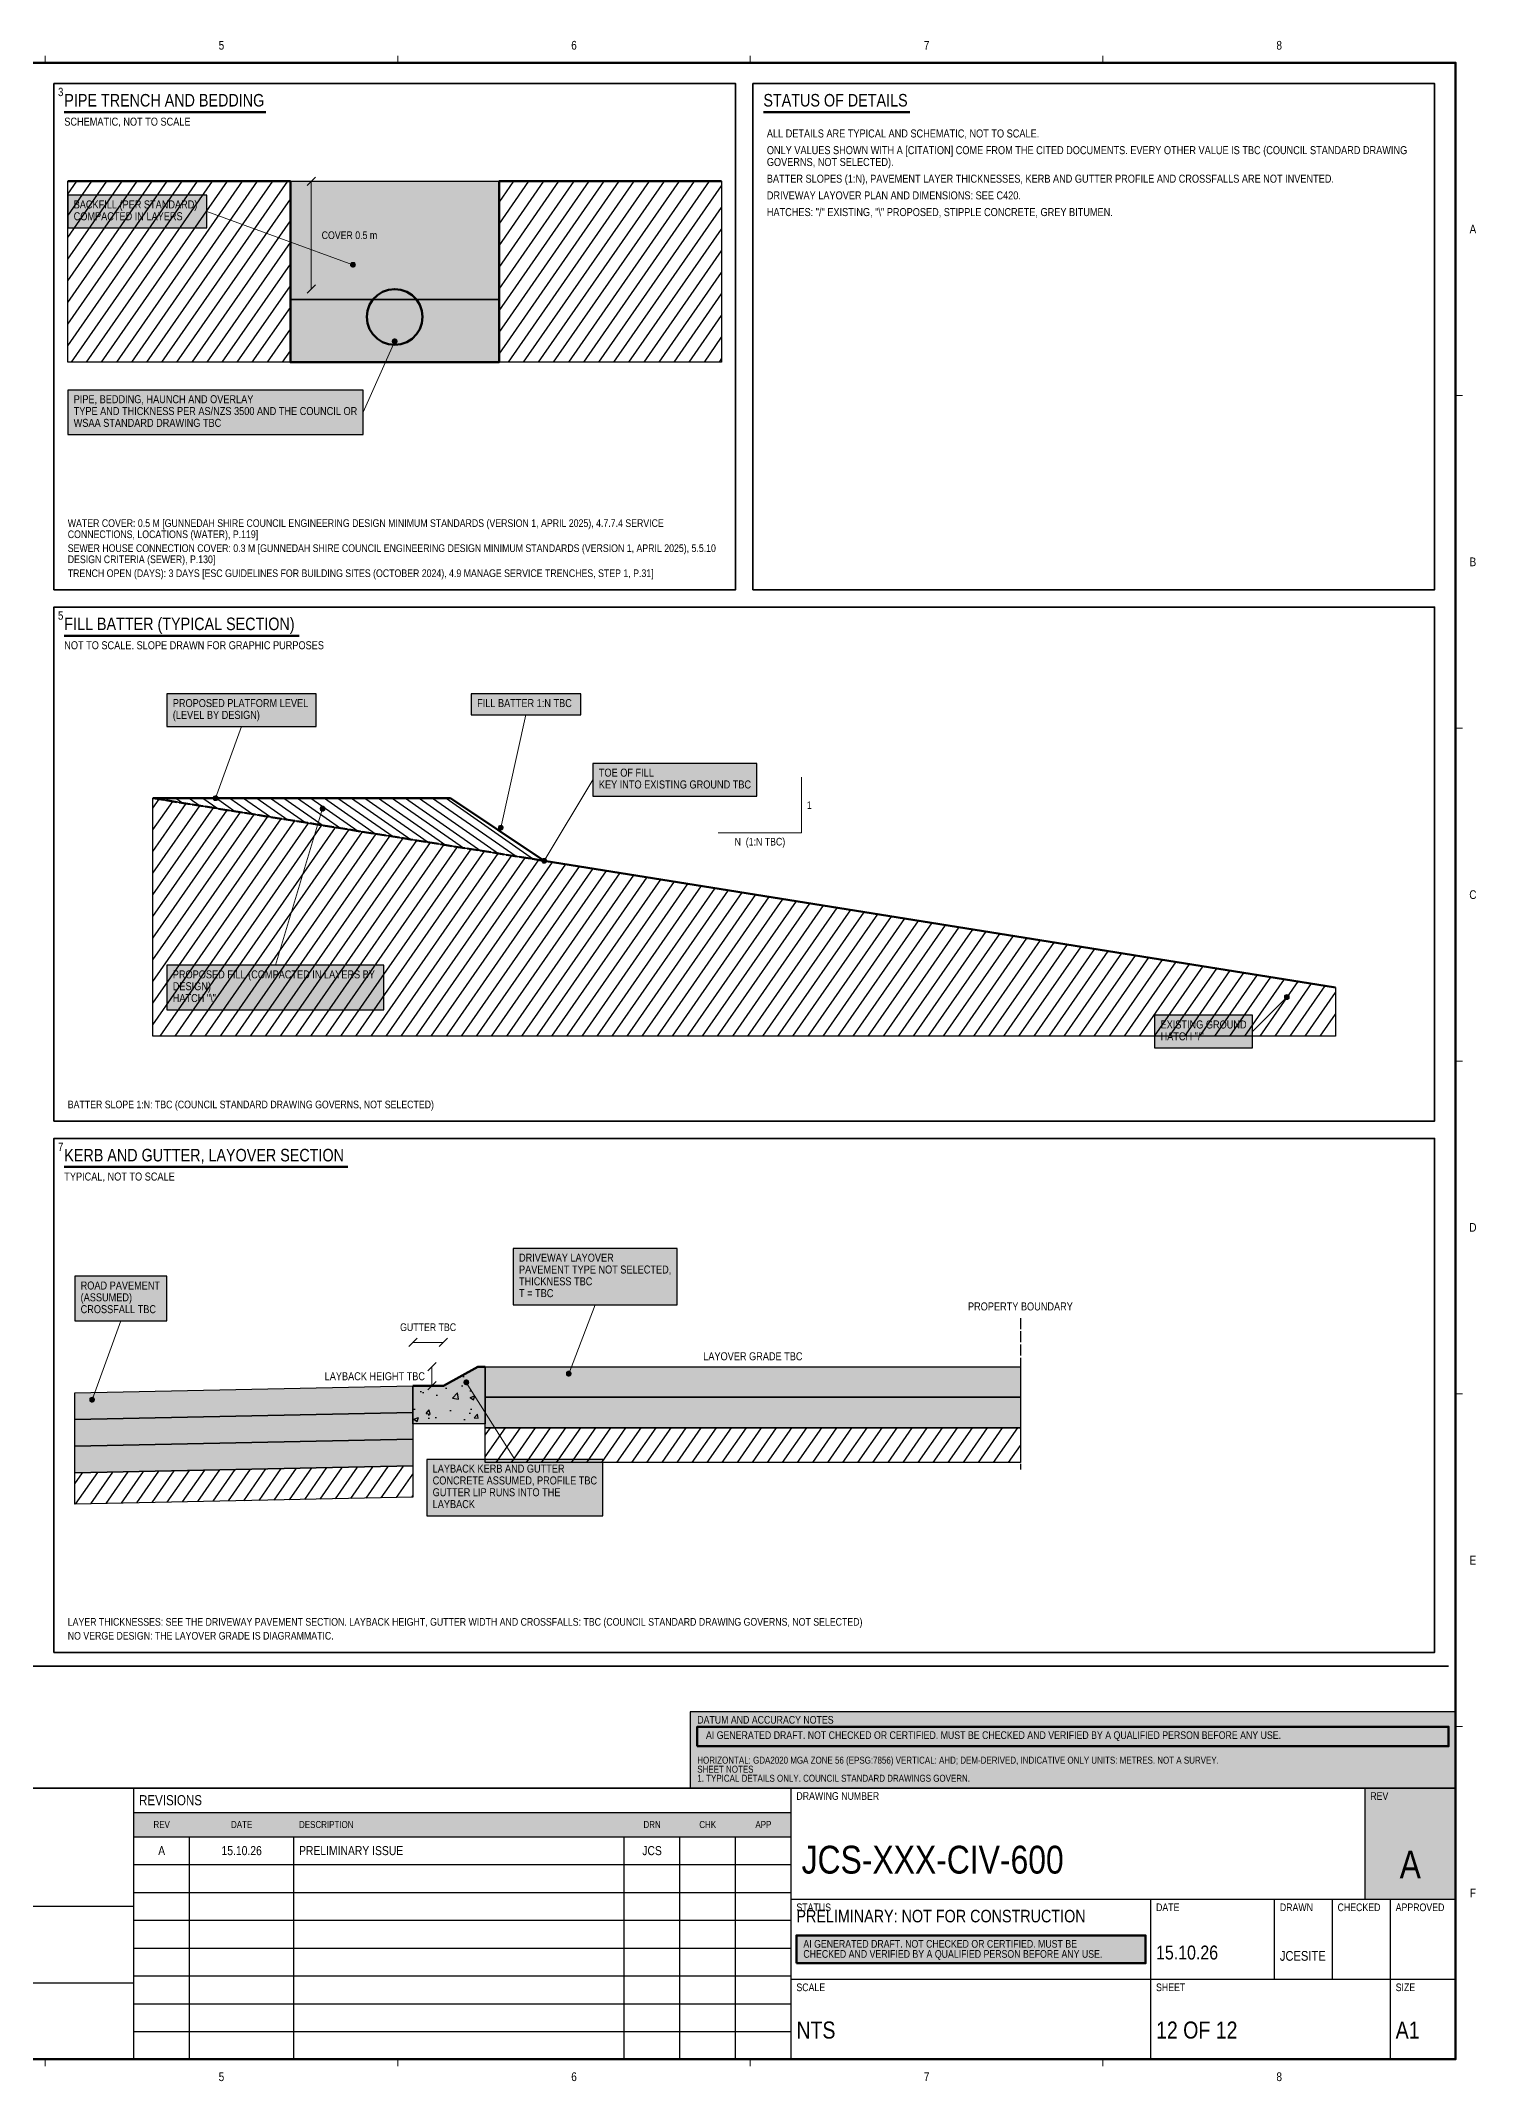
# Paper-space layout 'C600' of a CAD drawing. Header units: metres, sheet in millimetres. Extents: x 9 to 837, y 4 to 590.
# Drawn here: x 424 to 837, y 4 to 590 of the extents above; entities that cross this region are included whole.
import ezdxf
from ezdxf.enums import TextEntityAlignment as Align

# ---------------------------------------------------------------- set-up
doc = ezdxf.new("R2010")
doc.units = ezdxf.units.M
doc.header["$LTSCALE"] = 2.5
doc.linetypes.add('DASHED', pattern=[1.524, 1.27, -0.254])
for name, color, linetype, lineweight in [('JCS-ANNO-DETL-HATCH', 7, 'CONTINUOUS', 25), ('JCS-ANNO-DETL-LINE', 7, 'CONTINUOUS', 25), ('JCS-ANNO-DIMS-LINE', 7, 'CONTINUOUS', 18), ('JCS-ANNO-DIMS-TEXT', 7, 'CONTINUOUS', 18), ('JCS-ANNO-NOTE-HATCH', 7, 'CONTINUOUS', 18), ('JCS-ANNO-NOTE-LINE', 7, 'CONTINUOUS', 18), ('JCS-ANNO-NOTE-TEXT', 7, 'CONTINUOUS', 18), ('JCS-FRAM-AICK-HATCH', 1, 'CONTINUOUS', 35), ('JCS-FRAM-AICK-TEXT', 1, 'CONTINUOUS', 35), ('JCS-FRAM-GRID-LINE', 8, 'CONTINUOUS', 9), ('JCS-FRAM-GRID-TEXT', 8, 'CONTINUOUS', 9), ('JCS-FRAM-TABL-HATCH', 7, 'CONTINUOUS', 18), ('JCS-FRAM-TABL-TEXT', 7, 'CONTINUOUS', 18), ('JCS-FRAM-TTLB-HATCH', 7, 'CONTINUOUS', 25), ('JCS-FRAM-TTLB-LINE', 7, 'CONTINUOUS', 25), ('JCS-FRAM-TTLB-TEXT', 7, 'CONTINUOUS', 25), ('JCS-SITE-EART-LINE', 4, 'CONTINUOUS', 25)]:
    doc.layers.add(name, color=color, linetype=linetype, lineweight=lineweight)
doc.styles.add('ARIAL NARROW', font='arialn.ttf')

psp = doc.layouts.new('C600')

# ---------------------------------------------------------------- hatches: boundary and pattern name
at = {"layer": 'JCS-ANNO-DETL-HATCH', "true_color": 0x000000}
h = psp.add_hatch(dxfattribs=at)
h.set_pattern_fill('ANSI31', scale=1.12, angle=10.17)
h.paths.add_polyline_path([(432, 549.9), (496, 549.9), (496, 497.9), (432, 497.9)])
at = {"layer": 'JCS-ANNO-DETL-HATCH', "true_color": 0xf7f7f7}
for points in [[(496, 549.9), (556, 549.9), (556, 515.9), (496, 515.9)], [(552.05, 209.11), (705.9, 209.11), (705.9, 200.34), (552.05, 200.34)], [(552.05, 200.34), (705.9, 200.34), (705.9, 191.56), (552.05, 191.56)]]:
    psp.add_hatch(color=7, dxfattribs=at).paths.add_polyline_path(points)
at = {"layer": 'JCS-ANNO-DETL-HATCH', "true_color": 0x000000}
h = psp.add_hatch(dxfattribs=at)
h.set_pattern_fill('ANSI31', scale=1.12, angle=10.17)
h.paths.add_polyline_path([(556, 549.9), (620, 549.9), (620, 497.9), (556, 497.9)])
at = {"layer": 'JCS-ANNO-DETL-HATCH', "true_color": 0xffffff}
psp.add_hatch(color=7, dxfattribs=at).paths.add_polyline_path([(534, 510.9), (533.8, 512.68), (533.21, 514.37), (532.25, 515.89), (530.99, 517.15), (529.47, 518.11), (527.78, 518.7), (526, 518.9), (524.22, 518.7), (522.53, 518.11), (521.01, 517.15), (519.75, 515.89), (518.79, 514.37), (518.2, 512.68), (518, 510.9), (518.2, 509.12), (518.79, 507.43), (519.75, 505.91), (521.01, 504.65), (522.53, 503.69), (524.22, 503.1), (526, 502.9), (527.78, 503.1), (529.47, 503.69), (530.99, 504.65), (532.25, 505.91), (533.21, 507.43), (533.8, 509.12)])
at = {"layer": 'JCS-ANNO-DETL-HATCH', "true_color": 0xdedede}
for points in [[(496, 515.9), (556, 515.9), (556, 497.9), (496, 497.9)], [(434, 186.28), (531.22, 188.28), (531.22, 180.6), (434, 178.6)]]:
    psp.add_hatch(color=7, dxfattribs=at).paths.add_polyline_path(points)
at = {"layer": 'JCS-ANNO-DETL-HATCH', "true_color": 0x000000}
h = psp.add_hatch(dxfattribs=at)
h.set_pattern_fill('ANSI31', scale=1.12, angle=10.17)
h.paths.add_polyline_path([(456.5, 372.55), (569, 354.55), (796.5, 318.15), (796.5, 304.15), (456.5, 304.15)])
h = psp.add_hatch(dxfattribs=at)
h.set_pattern_fill('ANSI31', scale=0.698898, angle=-79.83)
h.paths.add_polyline_path([(456.5, 372.55), (542, 372.55), (569, 354.55)])
at = {"layer": 'JCS-ANNO-DETL-HATCH', "true_color": 0xe6e6e6}
psp.add_hatch(color=7, dxfattribs=at).paths.add_polyline_path([(531.22, 203.62), (539.99, 203.62), (549.86, 209.11), (552.05, 209.11), (552.05, 192.66), (531.22, 192.66)])
at = {"layer": 'JCS-ANNO-DETL-HATCH', "true_color": 0x000000}
h = psp.add_hatch(dxfattribs=at)
h.set_pattern_fill('AR-CONC', scale=0.0758597)
h.paths.add_polyline_path([(531.22, 203.62), (539.99, 203.62), (549.86, 209.11), (552.05, 209.11), (552.05, 192.66), (531.22, 192.66)])
at = {"layer": 'JCS-ANNO-DETL-HATCH', "true_color": 0xe1e1e1}
psp.add_hatch(color=7, dxfattribs=at).paths.add_polyline_path([(434, 201.62), (531.22, 203.62), (531.22, 195.95), (434, 193.95)])
at = {"layer": 'JCS-ANNO-DETL-HATCH', "true_color": 0xbdbdbd}
psp.add_hatch(color=7, dxfattribs=at).paths.add_polyline_path([(434, 193.95), (531.22, 195.95), (531.22, 188.28), (434, 186.28)])
at = {"layer": 'JCS-ANNO-DETL-HATCH', "true_color": 0x000000}
h = psp.add_hatch(dxfattribs=at)
h.set_pattern_fill('ANSI31', scale=1.12, angle=10.17)
h.paths.add_polyline_path([(552.05, 191.56), (705.9, 191.56), (705.9, 181.56), (552.05, 181.56)])
h = psp.add_hatch(dxfattribs=at)
h.set_pattern_fill('ANSI31', scale=1.12, angle=10.17)
h.paths.add_polyline_path([(434, 178.6), (531.22, 180.6), (531.22, 171.6), (434, 169.6)])
at = {"layer": 'JCS-ANNO-NOTE-HATCH', "true_color": 0xffffff}
for points in [[(432, 536.5), (471.97, 536.5), (471.97, 545.9), (432, 545.9)], [(432, 477.1), (516.92, 477.1), (516.92, 489.9), (432, 489.9)], [(460.5, 393.15), (503.41, 393.15), (503.41, 402.55), (460.5, 402.55)], [(548, 396.55), (579.49, 396.55), (579.49, 402.55), (548, 402.55)], [(583, 373.15), (630.16, 373.15), (630.16, 382.55), (583, 382.55)], [(460.5, 311.75), (522.87, 311.75), (522.87, 324.55), (460.5, 324.55)], [(744.5, 300.75), (772.63, 300.75), (772.63, 310.15), (744.5, 310.15)], [(560.05, 226.91), (607.21, 226.91), (607.21, 243.11), (560.05, 243.11)], [(434, 222.31), (460.52, 222.31), (460.52, 235.11), (434, 235.11)], [(535.22, 166.27), (585.89, 166.27), (585.89, 182.47), (535.22, 182.47)]]:
    psp.add_hatch(color=7, dxfattribs=at).paths.add_polyline_path(points)
at = {"layer": 'JCS-ANNO-NOTE-HATCH', "true_color": 0x000000}
for points in [[(514.7, 525.9), (514.68, 526.06), (514.63, 526.2), (514.55, 526.34), (514.44, 526.45), (514.3, 526.53), (514.16, 526.58), (514, 526.6), (513.84, 526.58), (513.7, 526.53), (513.56, 526.45), (513.45, 526.34), (513.37, 526.2), (513.32, 526.06), (513.3, 525.9), (513.32, 525.74), (513.37, 525.6), (513.45, 525.46), (513.56, 525.35), (513.7, 525.27), (513.84, 525.22), (514, 525.2), (514.16, 525.22), (514.3, 525.27), (514.44, 525.35), (514.55, 525.46), (514.63, 525.6), (514.68, 525.74)], [(526.7, 503.9), (526.68, 504.06), (526.63, 504.2), (526.55, 504.34), (526.44, 504.45), (526.3, 504.53), (526.16, 504.58), (526, 504.6), (525.84, 504.58), (525.7, 504.53), (525.56, 504.45), (525.45, 504.34), (525.37, 504.2), (525.32, 504.06), (525.3, 503.9), (525.32, 503.74), (525.37, 503.6), (525.45, 503.46), (525.56, 503.35), (525.7, 503.27), (525.84, 503.22), (526, 503.2), (526.16, 503.22), (526.3, 503.27), (526.44, 503.35), (526.55, 503.46), (526.63, 503.6), (526.68, 503.74)], [(475.2, 372.55), (475.18, 372.71), (475.13, 372.86), (475.05, 372.99), (474.94, 373.1), (474.8, 373.18), (474.66, 373.23), (474.5, 373.25), (474.34, 373.23), (474.2, 373.18), (474.06, 373.1), (473.95, 372.99), (473.87, 372.86), (473.82, 372.71), (473.8, 372.55), (473.82, 372.4), (473.87, 372.25), (473.95, 372.12), (474.06, 372.01), (474.2, 371.92), (474.34, 371.87), (474.5, 371.85), (474.66, 371.87), (474.8, 371.92), (474.94, 372.01), (475.05, 372.12), (475.13, 372.25), (475.18, 372.4)], [(505.95, 369.55), (505.93, 369.71), (505.88, 369.86), (505.8, 369.99), (505.69, 370.1), (505.55, 370.18), (505.41, 370.23), (505.25, 370.25), (505.09, 370.23), (504.95, 370.18), (504.81, 370.1), (504.7, 369.99), (504.62, 369.86), (504.57, 369.71), (504.55, 369.55), (504.57, 369.4), (504.62, 369.25), (504.7, 369.12), (504.81, 369.01), (504.95, 368.92), (505.09, 368.87), (505.25, 368.85), (505.41, 368.87), (505.55, 368.92), (505.69, 369.01), (505.8, 369.12), (505.88, 369.25), (505.93, 369.4)], [(557.2, 364.05), (557.18, 364.21), (557.13, 364.36), (557.05, 364.49), (556.94, 364.6), (556.8, 364.68), (556.66, 364.73), (556.5, 364.75), (556.34, 364.73), (556.2, 364.68), (556.06, 364.6), (555.95, 364.49), (555.87, 364.36), (555.82, 364.21), (555.8, 364.05), (555.82, 363.9), (555.87, 363.75), (555.95, 363.62), (556.06, 363.51), (556.2, 363.42), (556.34, 363.37), (556.5, 363.35), (556.66, 363.37), (556.8, 363.42), (556.94, 363.51), (557.05, 363.62), (557.13, 363.75), (557.18, 363.9)], [(569.7, 354.55), (569.68, 354.71), (569.63, 354.86), (569.55, 354.99), (569.44, 355.1), (569.3, 355.18), (569.16, 355.23), (569, 355.25), (568.84, 355.23), (568.7, 355.18), (568.56, 355.1), (568.45, 354.99), (568.37, 354.86), (568.32, 354.71), (568.3, 354.55), (568.32, 354.4), (568.37, 354.25), (568.45, 354.12), (568.56, 354.01), (568.7, 353.92), (568.84, 353.87), (569, 353.85), (569.16, 353.87), (569.3, 353.92), (569.44, 354.01), (569.55, 354.12), (569.63, 354.25), (569.68, 354.4)], [(783.2, 315.39), (783.18, 315.55), (783.13, 315.7), (783.05, 315.83), (782.94, 315.94), (782.8, 316.02), (782.66, 316.07), (782.5, 316.09), (782.34, 316.07), (782.2, 316.02), (782.06, 315.94), (781.95, 315.83), (781.87, 315.7), (781.82, 315.55), (781.8, 315.39), (781.82, 315.24), (781.87, 315.09), (781.95, 314.96), (782.06, 314.85), (782.2, 314.76), (782.34, 314.71), (782.5, 314.69), (782.66, 314.71), (782.8, 314.76), (782.94, 314.85), (783.05, 314.96), (783.13, 315.09), (783.18, 315.24)], [(547.27, 204.62), (547.25, 204.78), (547.2, 204.93), (547.12, 205.06), (547.01, 205.17), (546.87, 205.26), (546.72, 205.31), (546.57, 205.32), (546.41, 205.31), (546.27, 205.26), (546.13, 205.17), (546.02, 205.06), (545.94, 204.93), (545.89, 204.78), (545.87, 204.62), (545.89, 204.47), (545.94, 204.32), (546.02, 204.19), (546.13, 204.08), (546.27, 203.99), (546.41, 203.94), (546.57, 203.92), (546.72, 203.94), (546.87, 203.99), (547.01, 204.08), (547.12, 204.19), (547.2, 204.32), (547.25, 204.47)], [(576.75, 207.11), (576.73, 207.26), (576.68, 207.41), (576.6, 207.54), (576.49, 207.65), (576.35, 207.74), (576.21, 207.79), (576.05, 207.81), (575.89, 207.79), (575.75, 207.74), (575.61, 207.65), (575.5, 207.54), (575.42, 207.41), (575.37, 207.26), (575.35, 207.11), (575.37, 206.95), (575.42, 206.8), (575.5, 206.67), (575.61, 206.56), (575.75, 206.48), (575.89, 206.42), (576.05, 206.41), (576.21, 206.42), (576.35, 206.48), (576.49, 206.56), (576.6, 206.67), (576.68, 206.8), (576.73, 206.95)], [(439.7, 199.62), (439.68, 199.78), (439.63, 199.93), (439.55, 200.06), (439.44, 200.17), (439.3, 200.26), (439.16, 200.31), (439, 200.32), (438.84, 200.31), (438.7, 200.26), (438.56, 200.17), (438.45, 200.06), (438.37, 199.93), (438.32, 199.78), (438.3, 199.62), (438.32, 199.47), (438.37, 199.32), (438.45, 199.19), (438.56, 199.08), (438.7, 198.99), (438.84, 198.94), (439, 198.92), (439.16, 198.94), (439.3, 198.99), (439.44, 199.08), (439.55, 199.19), (439.63, 199.32), (439.68, 199.47)]]:
    psp.add_hatch(color=7, dxfattribs=at).paths.add_polyline_path(points)
at = {"layer": 'JCS-FRAM-AICK-HATCH', "true_color": 0xffffff}
for points in [[(613, 100), (829, 100), (829, 105.6), (613, 105.6)], [(641.5, 37.6), (741.9, 37.6), (741.9, 45.6), (641.5, 45.6)]]:
    psp.add_hatch(color=7, dxfattribs=at).paths.add_polyline_path(points)
at = {"layer": 'JCS-FRAM-TABL-HATCH', "true_color": 0x000000}
psp.add_hatch(color=7, dxfattribs=at).paths.add_polyline_path([(451, 74), (640, 74), (640, 81), (451, 81)])
at = {"layer": 'JCS-FRAM-TTLB-HATCH', "true_color": 0xffffff}
psp.add_hatch(color=7, dxfattribs=at).paths.add_polyline_path([(611, 88), (831, 88), (831, 109.9), (611, 109.9)])
at = {"layer": 'JCS-FRAM-TTLB-HATCH', "true_color": 0x000000}
psp.add_hatch(color=7, dxfattribs=at).paths.add_polyline_path([(805, 56), (831, 56), (831, 88), (805, 88)])

# ---------------------------------------------------------------- linework, layer by layer
at = {"layer": 'JCS-ANNO-DETL-HATCH', "lineweight": 25, "true_color": 0x000000}
for points in [[(432, 549.9), (496, 549.9), (496, 497.9), (432, 497.9)], [(496, 549.9), (556, 549.9), (556, 515.9), (496, 515.9)], [(556, 549.9), (620, 549.9), (620, 497.9), (556, 497.9)], [(496, 515.9), (556, 515.9), (556, 497.9), (496, 497.9)], [(456.5, 372.55), (569, 354.55), (796.5, 318.15), (796.5, 304.15), (456.5, 304.15)], [(456.5, 372.55), (542, 372.55), (569, 354.55)], [(552.05, 209.11), (705.9, 209.11), (705.9, 200.34), (552.05, 200.34)], [(434, 201.62), (531.22, 203.62), (531.22, 195.95), (434, 193.95)], [(552.05, 200.34), (705.9, 200.34), (705.9, 191.56), (552.05, 191.56)], [(434, 193.95), (531.22, 195.95), (531.22, 188.28), (434, 186.28)], [(434, 186.28), (531.22, 188.28), (531.22, 180.6), (434, 178.6)], [(552.05, 191.56), (705.9, 191.56), (705.9, 181.56), (552.05, 181.56)], [(434, 178.6), (531.22, 180.6), (531.22, 171.6), (434, 169.6)]]:
    psp.add_lwpolyline(points, close=True, dxfattribs=at)
at = {"layer": 'JCS-ANNO-DETL-HATCH', "lineweight": 50, "true_color": 0x000000}
psp.add_lwpolyline([(534, 510.9), (533.8, 512.68), (533.21, 514.37), (532.25, 515.89), (530.99, 517.15), (529.47, 518.11), (527.78, 518.7), (526, 518.9), (524.22, 518.7), (522.53, 518.11), (521.01, 517.15), (519.75, 515.89), (518.79, 514.37), (518.2, 512.68), (518, 510.9), (518.2, 509.12), (518.79, 507.43), (519.75, 505.91), (521.01, 504.65), (522.53, 503.69), (524.22, 503.1), (526, 502.9), (527.78, 503.1), (529.47, 503.69), (530.99, 504.65), (532.25, 505.91), (533.21, 507.43), (533.8, 509.12)], close=True, dxfattribs=at)
at = {"layer": 'JCS-ANNO-DETL-HATCH', "lineweight": 30, "true_color": 0x000000}
psp.add_lwpolyline([(531.22, 203.62), (539.99, 203.62), (549.86, 209.11), (552.05, 209.11), (552.05, 192.66), (531.22, 192.66)], close=True, dxfattribs=at)
at = {"layer": 'JCS-ANNO-DETL-LINE', "lineweight": 60, "true_color": 0x000000}
psp.add_lwpolyline([(432, 549.9), (496, 549.9), (496, 497.9), (556, 497.9), (556, 549.9), (620, 549.9)], dxfattribs=at)
at = {"layer": 'JCS-ANNO-DETL-LINE', "linetype": 'DASHED', "lineweight": 30, "true_color": 0x000000}
psp.add_lwpolyline([(705.9, 223.11), (705.9, 179.56)], dxfattribs=at)
at = {"layer": 'JCS-ANNO-DETL-LINE', "lineweight": 50, "true_color": 0x000000}
psp.add_lwpolyline([(531.22, 203.62), (539.99, 203.62), (549.86, 209.11), (552.05, 209.11)], dxfattribs=at)
at = {"layer": 'JCS-ANNO-DIMS-LINE', "lineweight": 30}
for points in [[(500.8, 548.7), (503.2, 551.1)], [(500.8, 517.7), (503.2, 520.1)], [(530.02, 214.91), (532.42, 217.31)], [(538.79, 214.91), (541.19, 217.31)], [(535.5, 207.91), (537.9, 210.31)], [(535.5, 202.42), (537.9, 204.82)]]:
    psp.add_lwpolyline(points, dxfattribs=at)
at = {"layer": 'JCS-ANNO-DIMS-LINE', "lineweight": 20}
for points in [[(502, 549.9), (502, 518.9)], [(619, 362.55), (643, 362.55), (643, 378.55)], [(531.22, 216.11), (539.99, 216.11)], [(536.7, 203.62), (536.7, 209.11)]]:
    psp.add_lwpolyline(points, dxfattribs=at)
at = {"layer": 'JCS-ANNO-NOTE-HATCH', "lineweight": 25, "true_color": 0x000000}
for points in [[(432, 536.5), (471.97, 536.5), (471.97, 545.9), (432, 545.9)], [(432, 477.1), (516.92, 477.1), (516.92, 489.9), (432, 489.9)], [(460.5, 393.15), (503.41, 393.15), (503.41, 402.55), (460.5, 402.55)], [(548, 396.55), (579.49, 396.55), (579.49, 402.55), (548, 402.55)], [(583, 373.15), (630.16, 373.15), (630.16, 382.55), (583, 382.55)], [(460.5, 311.75), (522.87, 311.75), (522.87, 324.55), (460.5, 324.55)], [(744.5, 300.75), (772.63, 300.75), (772.63, 310.15), (744.5, 310.15)], [(560.05, 226.91), (607.21, 226.91), (607.21, 243.11), (560.05, 243.11)], [(434, 222.31), (460.52, 222.31), (460.52, 235.11), (434, 235.11)], [(535.22, 166.27), (585.89, 166.27), (585.89, 182.47), (535.22, 182.47)]]:
    psp.add_lwpolyline(points, close=True, dxfattribs=at)
at = {"layer": 'JCS-ANNO-NOTE-HATCH', "lineweight": 20, "true_color": 0x000000}
for points in [[(514.7, 525.9), (514.68, 526.06), (514.63, 526.2), (514.55, 526.34), (514.44, 526.45), (514.3, 526.53), (514.16, 526.58), (514, 526.6), (513.84, 526.58), (513.7, 526.53), (513.56, 526.45), (513.45, 526.34), (513.37, 526.2), (513.32, 526.06), (513.3, 525.9), (513.32, 525.74), (513.37, 525.6), (513.45, 525.46), (513.56, 525.35), (513.7, 525.27), (513.84, 525.22), (514, 525.2), (514.16, 525.22), (514.3, 525.27), (514.44, 525.35), (514.55, 525.46), (514.63, 525.6), (514.68, 525.74)], [(526.7, 503.9), (526.68, 504.06), (526.63, 504.2), (526.55, 504.34), (526.44, 504.45), (526.3, 504.53), (526.16, 504.58), (526, 504.6), (525.84, 504.58), (525.7, 504.53), (525.56, 504.45), (525.45, 504.34), (525.37, 504.2), (525.32, 504.06), (525.3, 503.9), (525.32, 503.74), (525.37, 503.6), (525.45, 503.46), (525.56, 503.35), (525.7, 503.27), (525.84, 503.22), (526, 503.2), (526.16, 503.22), (526.3, 503.27), (526.44, 503.35), (526.55, 503.46), (526.63, 503.6), (526.68, 503.74)], [(475.2, 372.55), (475.18, 372.71), (475.13, 372.86), (475.05, 372.99), (474.94, 373.1), (474.8, 373.18), (474.66, 373.23), (474.5, 373.25), (474.34, 373.23), (474.2, 373.18), (474.06, 373.1), (473.95, 372.99), (473.87, 372.86), (473.82, 372.71), (473.8, 372.55), (473.82, 372.4), (473.87, 372.25), (473.95, 372.12), (474.06, 372.01), (474.2, 371.92), (474.34, 371.87), (474.5, 371.85), (474.66, 371.87), (474.8, 371.92), (474.94, 372.01), (475.05, 372.12), (475.13, 372.25), (475.18, 372.4)], [(505.95, 369.55), (505.93, 369.71), (505.88, 369.86), (505.8, 369.99), (505.69, 370.1), (505.55, 370.18), (505.41, 370.23), (505.25, 370.25), (505.09, 370.23), (504.95, 370.18), (504.81, 370.1), (504.7, 369.99), (504.62, 369.86), (504.57, 369.71), (504.55, 369.55), (504.57, 369.4), (504.62, 369.25), (504.7, 369.12), (504.81, 369.01), (504.95, 368.92), (505.09, 368.87), (505.25, 368.85), (505.41, 368.87), (505.55, 368.92), (505.69, 369.01), (505.8, 369.12), (505.88, 369.25), (505.93, 369.4)], [(557.2, 364.05), (557.18, 364.21), (557.13, 364.36), (557.05, 364.49), (556.94, 364.6), (556.8, 364.68), (556.66, 364.73), (556.5, 364.75), (556.34, 364.73), (556.2, 364.68), (556.06, 364.6), (555.95, 364.49), (555.87, 364.36), (555.82, 364.21), (555.8, 364.05), (555.82, 363.9), (555.87, 363.75), (555.95, 363.62), (556.06, 363.51), (556.2, 363.42), (556.34, 363.37), (556.5, 363.35), (556.66, 363.37), (556.8, 363.42), (556.94, 363.51), (557.05, 363.62), (557.13, 363.75), (557.18, 363.9)], [(569.7, 354.55), (569.68, 354.71), (569.63, 354.86), (569.55, 354.99), (569.44, 355.1), (569.3, 355.18), (569.16, 355.23), (569, 355.25), (568.84, 355.23), (568.7, 355.18), (568.56, 355.1), (568.45, 354.99), (568.37, 354.86), (568.32, 354.71), (568.3, 354.55), (568.32, 354.4), (568.37, 354.25), (568.45, 354.12), (568.56, 354.01), (568.7, 353.92), (568.84, 353.87), (569, 353.85), (569.16, 353.87), (569.3, 353.92), (569.44, 354.01), (569.55, 354.12), (569.63, 354.25), (569.68, 354.4)], [(783.2, 315.39), (783.18, 315.55), (783.13, 315.7), (783.05, 315.83), (782.94, 315.94), (782.8, 316.02), (782.66, 316.07), (782.5, 316.09), (782.34, 316.07), (782.2, 316.02), (782.06, 315.94), (781.95, 315.83), (781.87, 315.7), (781.82, 315.55), (781.8, 315.39), (781.82, 315.24), (781.87, 315.09), (781.95, 314.96), (782.06, 314.85), (782.2, 314.76), (782.34, 314.71), (782.5, 314.69), (782.66, 314.71), (782.8, 314.76), (782.94, 314.85), (783.05, 314.96), (783.13, 315.09), (783.18, 315.24)], [(547.27, 204.62), (547.25, 204.78), (547.2, 204.93), (547.12, 205.06), (547.01, 205.17), (546.87, 205.26), (546.72, 205.31), (546.57, 205.32), (546.41, 205.31), (546.27, 205.26), (546.13, 205.17), (546.02, 205.06), (545.94, 204.93), (545.89, 204.78), (545.87, 204.62), (545.89, 204.47), (545.94, 204.32), (546.02, 204.19), (546.13, 204.08), (546.27, 203.99), (546.41, 203.94), (546.57, 203.92), (546.72, 203.94), (546.87, 203.99), (547.01, 204.08), (547.12, 204.19), (547.2, 204.32), (547.25, 204.47)], [(576.75, 207.11), (576.73, 207.26), (576.68, 207.41), (576.6, 207.54), (576.49, 207.65), (576.35, 207.74), (576.21, 207.79), (576.05, 207.81), (575.89, 207.79), (575.75, 207.74), (575.61, 207.65), (575.5, 207.54), (575.42, 207.41), (575.37, 207.26), (575.35, 207.11), (575.37, 206.95), (575.42, 206.8), (575.5, 206.67), (575.61, 206.56), (575.75, 206.48), (575.89, 206.42), (576.05, 206.41), (576.21, 206.42), (576.35, 206.48), (576.49, 206.56), (576.6, 206.67), (576.68, 206.8), (576.73, 206.95)], [(439.7, 199.62), (439.68, 199.78), (439.63, 199.93), (439.55, 200.06), (439.44, 200.17), (439.3, 200.26), (439.16, 200.31), (439, 200.32), (438.84, 200.31), (438.7, 200.26), (438.56, 200.17), (438.45, 200.06), (438.37, 199.93), (438.32, 199.78), (438.3, 199.62), (438.32, 199.47), (438.37, 199.32), (438.45, 199.19), (438.56, 199.08), (438.7, 198.99), (438.84, 198.94), (439, 198.92), (439.16, 198.94), (439.3, 198.99), (439.44, 199.08), (439.55, 199.19), (439.63, 199.32), (439.68, 199.47)]]:
    psp.add_lwpolyline(points, close=True, dxfattribs=at)
at = {"layer": 'JCS-ANNO-NOTE-LINE', "lineweight": 35, "true_color": 0x000000}
for points in [[(428, 432.47), (624, 432.47), (624, 578), (428, 578)], [(629, 432.47), (825, 432.47), (825, 578), (629, 578)], [(428, 279.74), (825, 279.74), (825, 427.47), (428, 427.47)], [(428, 127), (825, 127), (825, 274.74), (428, 274.74)]]:
    psp.add_lwpolyline(points, close=True, dxfattribs=at)
at = {"layer": 'JCS-ANNO-NOTE-LINE', "lineweight": 70, "true_color": 0xcc1414}
for points in [[(431, 569.8), (488.94, 569.8)], [(632, 569.8), (674.14, 569.8)], [(431, 419.27), (498.56, 419.27)], [(431, 266.53), (512.53, 266.53)]]:
    psp.add_lwpolyline(points, dxfattribs=at)
at = {"layer": 'JCS-ANNO-NOTE-LINE', "lineweight": 20}
for points in [[(471.97, 541.2), (514, 525.9)], [(516.92, 483.5), (526, 503.9)], [(481.96, 393.15), (474.5, 372.55)], [(563.75, 396.55), (556.5, 364.05)], [(583, 377.85), (569, 354.55)], [(491.69, 324.55), (505.25, 369.55)], [(772.63, 305.45), (782.5, 315.39)], [(583.63, 226.91), (576.05, 207.11)], [(447.26, 222.31), (439, 199.62)], [(560.55, 182.47), (546.57, 204.62)]]:
    psp.add_lwpolyline(points, dxfattribs=at)
at = {"layer": 'JCS-ANNO-NOTE-LINE', "lineweight": 35, "true_color": 0x000000}
psp.add_lwpolyline([(22, 123), (829, 123)], dxfattribs=at)
at = {"layer": 'JCS-FRAM-AICK-HATCH', "lineweight": 60, "true_color": 0xb80000}
for points in [[(613, 100), (829, 100), (829, 105.6), (613, 105.6)], [(641.5, 37.6), (741.9, 37.6), (741.9, 45.6), (641.5, 45.6)]]:
    psp.add_lwpolyline(points, close=True, dxfattribs=at)
at = {"layer": 'JCS-FRAM-GRID-LINE', "lineweight": 9, "true_color": 0x9c9c9c}
for points in [[(425.5, 584), (425.5, 586)], [(526.88, 584), (526.88, 586)], [(628.25, 584), (628.25, 586)], [(729.62, 584), (729.62, 586)], [(831, 488.33), (833, 488.33)], [(831, 392.67), (833, 392.67)], [(831, 297), (833, 297)], [(831, 201.33), (833, 201.33)], [(831, 105.67), (833, 105.67)], [(425.5, 8), (425.5, 10)], [(526.88, 8), (526.88, 10)], [(628.25, 8), (628.25, 10)], [(729.62, 8), (729.62, 10)]]:
    psp.add_lwpolyline(points, dxfattribs=at)
at = {"layer": 'JCS-FRAM-TTLB-HATCH', "lineweight": 25, "true_color": 0x000000}
psp.add_lwpolyline([(611, 88), (831, 88), (831, 109.9), (611, 109.9)], close=True, dxfattribs=at)
at = {"layer": 'JCS-FRAM-TTLB-LINE', "lineweight": 50}
psp.add_lwpolyline([(20, 10), (831, 10), (831, 584), (20, 584)], close=True, dxfattribs=at)
at = {"layer": 'JCS-FRAM-TTLB-LINE', "lineweight": 35}
psp.add_lwpolyline([(20, 10), (831, 10), (831, 88), (20, 88)], close=True, dxfattribs=at)
at = {"layer": 'JCS-FRAM-TTLB-LINE', "lineweight": 25}
for points in [[(451, 10), (451, 88)], [(640, 10), (640, 88)], [(805, 56), (805, 88)], [(451, 81), (640, 81)], [(451, 74), (640, 74)], [(467, 10), (467, 74)], [(497, 10), (497, 74)], [(592, 10), (592, 74)], [(608, 10), (608, 74)], [(624, 10), (624, 74)], [(451, 66), (640, 66)], [(204, 54), (451, 54)], [(451, 58), (640, 58)], [(640, 56), (831, 56)], [(743.4, 10), (743.4, 56)], [(779, 33), (779, 56)], [(795.6, 33), (795.6, 56)], [(812.3, 10), (812.3, 56)], [(451, 50), (640, 50)], [(451, 42), (640, 42)], [(204, 32), (451, 32)], [(451, 34), (640, 34)], [(640, 33), (831, 33)], [(451, 26), (640, 26)], [(451, 18), (640, 18)], [(451, 10), (640, 10)]]:
    psp.add_lwpolyline(points, dxfattribs=at)
at = {"layer": 'JCS-SITE-EART-LINE', "lineweight": 80, "true_color": 0x000000}
psp.add_lwpolyline([(456.5, 372.55), (542, 372.55)], dxfattribs=at)
at = {"layer": 'JCS-SITE-EART-LINE', "linetype": 'DASHED', "lineweight": 50, "true_color": 0x000000}
psp.add_lwpolyline([(456.5, 372.55), (569, 354.55)], dxfattribs=at)
at = {"layer": 'JCS-SITE-EART-LINE', "lineweight": 90, "true_color": 0x1a9933}
psp.add_lwpolyline([(542, 372.55), (569, 354.55)], dxfattribs=at)
at = {"layer": 'JCS-SITE-EART-LINE', "lineweight": 50, "true_color": 0x000000}
psp.add_lwpolyline([(569, 354.55), (796.5, 318.15)], dxfattribs=at)

# ---------------------------------------------------------------- texts
at = {"layer": 'JCS-ANNO-DIMS-TEXT', "style": 'ARIAL NARROW'}
for s, p in [('COVER 0.5 m', (505, 534.4)), ('1', (644.5, 370.55))]:
    psp.add_text(s, height=2.2, dxfattribs=at).set_placement(p, align=Align.MIDDLE_LEFT)
psp.add_text('N  (1:N TBC)', height=2.2, dxfattribs=at).set_placement((631, 361.15), align=Align.TOP_CENTER)
psp.add_text('GUTTER TBC', height=2.2, dxfattribs=at).set_placement((535.61, 218.71), align=Align.BOTTOM_CENTER)
psp.add_text('LAYBACK HEIGHT TBC', height=2.3, dxfattribs=at).set_placement((534.7, 206.37), align=Align.MIDDLE_RIGHT)
at = {"layer": 'JCS-ANNO-NOTE-TEXT', "true_color": 0xb81a1a, "style": 'ARIAL NARROW'}
for s, p in [('3', (429.2, 576.8)), ('5', (429.2, 426.27)), ('7', (429.2, 273.54))]:
    psp.add_text(s, height=2.4, dxfattribs=at).set_placement(p, align=Align.TOP_LEFT)
at = {"layer": 'JCS-ANNO-NOTE-TEXT', "style": 'ARIAL NARROW'}
for s, height, p in [('PIPE TRENCH AND BEDDING', 3.6, (431, 575)), ('STATUS OF DETAILS', 3.6, (632, 575)), ('SCHEMATIC, NOT TO SCALE', 2.3, (431, 568.2)), ('ALL DETAILS ARE TYPICAL AND SCHEMATIC, NOT TO SCALE.', 2.3, (633, 564.8)), ('ONLY VALUES SHOWN WITH A [CITATION] COME FROM THE CITED DOCUMENTS. EVERY OTHER VALUE IS TBC (COUNCIL STANDARD DRAWING', 2.3, (633, 560)), ('GOVERNS, NOT SELECTED).', 2.3, (633, 556.6)), ('BATTER SLOPES (1:N), PAVEMENT LAYER THICKNESSES, KERB AND GUTTER PROFILE AND CROSSFALLS ARE NOT INVENTED.', 2.3, (633, 551.8)), ('DRIVEWAY LAYOVER PLAN AND DIMENSIONS: SEE C420.', 2.3, (633, 547)), ('COMPACTED IN LAYERS', 2.3, (433.7, 541)), ('BACKFILL (PER STANDARD)', 2.3, (433.7, 544.4)), ('HATCHES: "/" EXISTING, "\\" PROPOSED, STIPPLE CONCRETE, GREY BITUMEN.', 2.3, (633, 542.2)), ('PIPE, BEDDING, HAUNCH AND OVERLAY', 2.3, (433.7, 488.4)), ('WSAA STANDARD DRAWING TBC', 2.3, (433.7, 481.6)), ('TYPE AND THICKNESS PER AS/NZS 3500 AND THE COUNCIL OR', 2.3, (433.7, 485)), ('FILL BATTER (TYPICAL SECTION)', 3.6, (431, 424.47)), ('NOT TO SCALE. SLOPE DRAWN FOR GRAPHIC PURPOSES', 2.3, (431, 417.67)), ('PROPOSED PLATFORM LEVEL', 2.3, (462.2, 401.05)), ('FILL BATTER 1:N TBC', 2.3, (549.7, 401.05)), ('(LEVEL BY DESIGN)', 2.3, (462.2, 397.65)), ('TOE OF FILL', 2.3, (584.7, 381.05)), ('KEY INTO EXISTING GROUND TBC', 2.3, (584.7, 377.65)), ('PROPOSED FILL (COMPACTED IN LAYERS BY', 2.3, (462.2, 323.05)), ('DESIGN)', 2.3, (462.2, 319.65)), ('HATCH "\\"', 2.3, (462.2, 316.25)), ('EXISTING GROUND', 2.3, (746.2, 308.65)), ('HATCH "/"', 2.3, (746.2, 305.25)), ('KERB AND GUTTER, LAYOVER SECTION', 3.6, (431, 271.74)), ('TYPICAL, NOT TO SCALE', 2.3, (431, 264.93)), ('DRIVEWAY LAYOVER', 2.3, (561.75, 241.61)), ('THICKNESS TBC', 2.3, (561.75, 234.81)), ('PAVEMENT TYPE NOT SELECTED,', 2.3, (561.75, 238.21)), ('(ASSUMED)', 2.3, (435.7, 230.21)), ('ROAD PAVEMENT', 2.3, (435.7, 233.61)), ('T = TBC', 2.3, (561.75, 231.41)), ('CROSSFALL TBC', 2.3, (435.7, 226.81)), ('CONCRETE ASSUMED, PROFILE TBC', 2.3, (536.92, 177.57)), ('LAYBACK KERB AND GUTTER', 2.3, (536.92, 180.97)), ('GUTTER LIP RUNS INTO THE', 2.3, (536.92, 174.17)), ('LAYBACK', 2.3, (536.92, 170.77))]:
    psp.add_text(s, height=height, dxfattribs=at).set_placement(p, align=Align.TOP_LEFT)
for s, p in [('WATER COVER: 0.5 M [GUNNEDAH SHIRE COUNCIL ENGINEERING DESIGN MINIMUM STANDARDS (VERSION 1, APRIL 2025), 4.7.7.4 SERVICE', (432, 449.87)), ('CONNECTIONS, LOCATIONS (WATER), P.119]', (432, 446.67)), ('SEWER HOUSE CONNECTION COVER: 0.3 M [GUNNEDAH SHIRE COUNCIL ENGINEERING DESIGN MINIMUM STANDARDS (VERSION 1, APRIL 2025), 5.5.10', (432, 442.67)), ('DESIGN CRITERIA (SEWER), P.130]', (432, 439.47)), ('TRENCH OPEN (DAYS): 3 DAYS [ESC GUIDELINES FOR BUILDING SITES (OCTOBER 2024), 4.9 MANAGE SERVICE TRENCHES, STEP 1, P.31]', (432, 435.47)), ('NO VERGE DESIGN: THE LAYOVER GRADE IS DIAGRAMMATIC.', (432, 130))]:
    psp.add_text(s, height=2.2, dxfattribs=at).set_placement(p, align=Align.BOTTOM_LEFT)
at = {"layer": 'JCS-ANNO-NOTE-TEXT', "true_color": 0xb81a1a, "style": 'ARIAL NARROW'}
for s, p in [('BATTER SLOPE 1:N: TBC (COUNCIL STANDARD DRAWING GOVERNS, NOT SELECTED)', (432, 282.74)), ('LAYER THICKNESSES: SEE THE DRIVEWAY PAVEMENT SECTION. LAYBACK HEIGHT, GUTTER WIDTH AND CROSSFALLS: TBC (COUNCIL STANDARD DRAWING GOVERNS, NOT SELECTED)', (432, 134))]:
    psp.add_text(s, height=2.2, dxfattribs=at).set_placement(p, align=Align.BOTTOM_LEFT)
at = {"layer": 'JCS-ANNO-NOTE-TEXT', "style": 'ARIAL NARROW'}
psp.add_text('PROPERTY BOUNDARY', height=2.3, dxfattribs=at).set_placement((705.9, 224.61), align=Align.BOTTOM_CENTER)
psp.add_text('LAYOVER GRADE TBC', height=2.3, dxfattribs=at).set_placement((628.98, 212.11), align=Align.MIDDLE_CENTER)
at = {"layer": 'JCS-FRAM-AICK-TEXT', "true_color": 0xb80000, "style": 'ARIAL NARROW'}
for s, p in [('AI GENERATED DRAFT. NOT CHECKED OR CERTIFIED. MUST BE CHECKED AND VERIFIED BY A QUALIFIED PERSON BEFORE ANY USE.', (615.5, 104.3)), ('AI GENERATED DRAFT. NOT CHECKED OR CERTIFIED. MUST BE', (643.5, 44.3)), ('CHECKED AND VERIFIED BY A QUALIFIED PERSON BEFORE ANY USE.', (643.5, 41.4))]:
    psp.add_text(s, height=2.2, dxfattribs=at).set_placement(p, align=Align.TOP_LEFT)
at = {"layer": 'JCS-FRAM-GRID-TEXT', "true_color": 0x4c4c4c, "style": 'ARIAL NARROW'}
for s, p in [('5', (476.19, 589)), ('6', (577.56, 589)), ('7', (678.94, 589)), ('8', (780.31, 589)), ('A', (836, 536.17)), ('B', (836, 440.5)), ('C', (836, 344.83)), ('D', (836, 249.17)), ('E', (836, 153.5)), ('F', (836, 57.83)), ('5', (476.19, 5)), ('6', (577.56, 5)), ('7', (678.94, 5)), ('8', (780.31, 5))]:
    psp.add_text(s, height=2.5, dxfattribs=at).set_placement(p, align=Align.MIDDLE_CENTER)
at = {"layer": 'JCS-FRAM-TABL-TEXT', "true_color": 0xffffff, "style": 'ARIAL NARROW'}
for s, p in [('REV', (459, 77.5)), ('DATE', (482, 77.5)), ('DRN', (600, 77.5)), ('CHK', (616, 77.5)), ('APP', (632, 77.5))]:
    psp.add_text(s, height=2, dxfattribs=at).set_placement(p, align=Align.MIDDLE_CENTER)
psp.add_text('DESCRIPTION', height=2, dxfattribs=at).set_placement((498.5, 77.5), align=Align.MIDDLE_LEFT)
at = {"layer": 'JCS-FRAM-TABL-TEXT', "style": 'ARIAL NARROW'}
for s, p in [('A', (459, 70)), ('15.10.26', (482, 70)), ('JCS', (600, 70))]:
    psp.add_text(s, height=2.6, dxfattribs=at).set_placement(p, align=Align.MIDDLE_CENTER)
psp.add_text('PRELIMINARY ISSUE', height=2.6, dxfattribs=at).set_placement((498.5, 70), align=Align.MIDDLE_LEFT)
at = {"layer": 'JCS-FRAM-TTLB-TEXT', "style": 'ARIAL NARROW'}
for s, height, p in [('DATUM AND ACCURACY NOTES', 2.2, (613, 108.7)), ('SHEET NOTES', 2, (613, 94.4)), ('HORIZONTAL: GDA2020 MGA ZONE 56 (EPSG:7856) VERTICAL: AHD; DEM-DERIVED, INDICATIVE ONLY UNITS: METRES. NOT A SURVEY.', 2, (613, 97)), ('1. TYPICAL DETAILS ONLY. COUNCIL STANDARD DRAWINGS GOVERN.', 2, (613, 91.8))]:
    psp.add_text(s, height=height, dxfattribs=at).set_placement(p, align=Align.TOP_LEFT)
psp.add_text('REVISIONS', height=2.9, dxfattribs=at).set_placement((452.5, 84.5), align=Align.MIDDLE_LEFT)
at = {"layer": 'JCS-FRAM-TTLB-TEXT', "true_color": 0x4c4c4c, "style": 'ARIAL NARROW'}
for s, p in [('DRAWING NUMBER', (641.5, 86.8)), ('STATUS', (641.5, 54.8)), ('DATE', (744.9, 54.8)), ('DRAWN', (780.5, 54.8)), ('CHECKED', (797.1, 54.8)), ('APPROVED', (813.8, 54.8)), ('SCALE', (641.5, 31.8)), ('SHEET', (744.9, 31.8)), ('SIZE', (813.8, 31.8))]:
    psp.add_text(s, height=2.2, dxfattribs=at).set_placement(p, align=Align.TOP_LEFT)
at = {"layer": 'JCS-FRAM-TTLB-TEXT', "true_color": 0xffffff, "style": 'ARIAL NARROW'}
psp.add_text('REV', height=2.2, dxfattribs=at).set_placement((806.5, 86.8), align=Align.TOP_LEFT)
at = {"layer": 'JCS-FRAM-TTLB-TEXT', "style": 'ARIAL NARROW'}
for s, height, p in [('JCS-XXX-CIV-600', 8, (643, 61)), ('PRELIMINARY: NOT FOR CONSTRUCTION', 3.6, (641.5, 48.3)), ('15.10.26', 4, (744.9, 37.5)), ('JCESITE', 2.8, (780.5, 37.5)), ('NTS', 4.9, (641.5, 14.5)), ('12 OF 12', 4.9, (744.9, 14.5)), ('A1', 4.9, (813.8, 14.5))]:
    psp.add_text(s, height=height, dxfattribs=at).set_placement(p, align=Align.BOTTOM_LEFT)
at = {"layer": 'JCS-FRAM-TTLB-TEXT', "true_color": 0xffffff, "style": 'ARIAL NARROW'}
psp.add_text('A', height=8, dxfattribs=at).set_placement((818, 66), align=Align.MIDDLE_CENTER)

doc.saveas('drawing.dxf')
